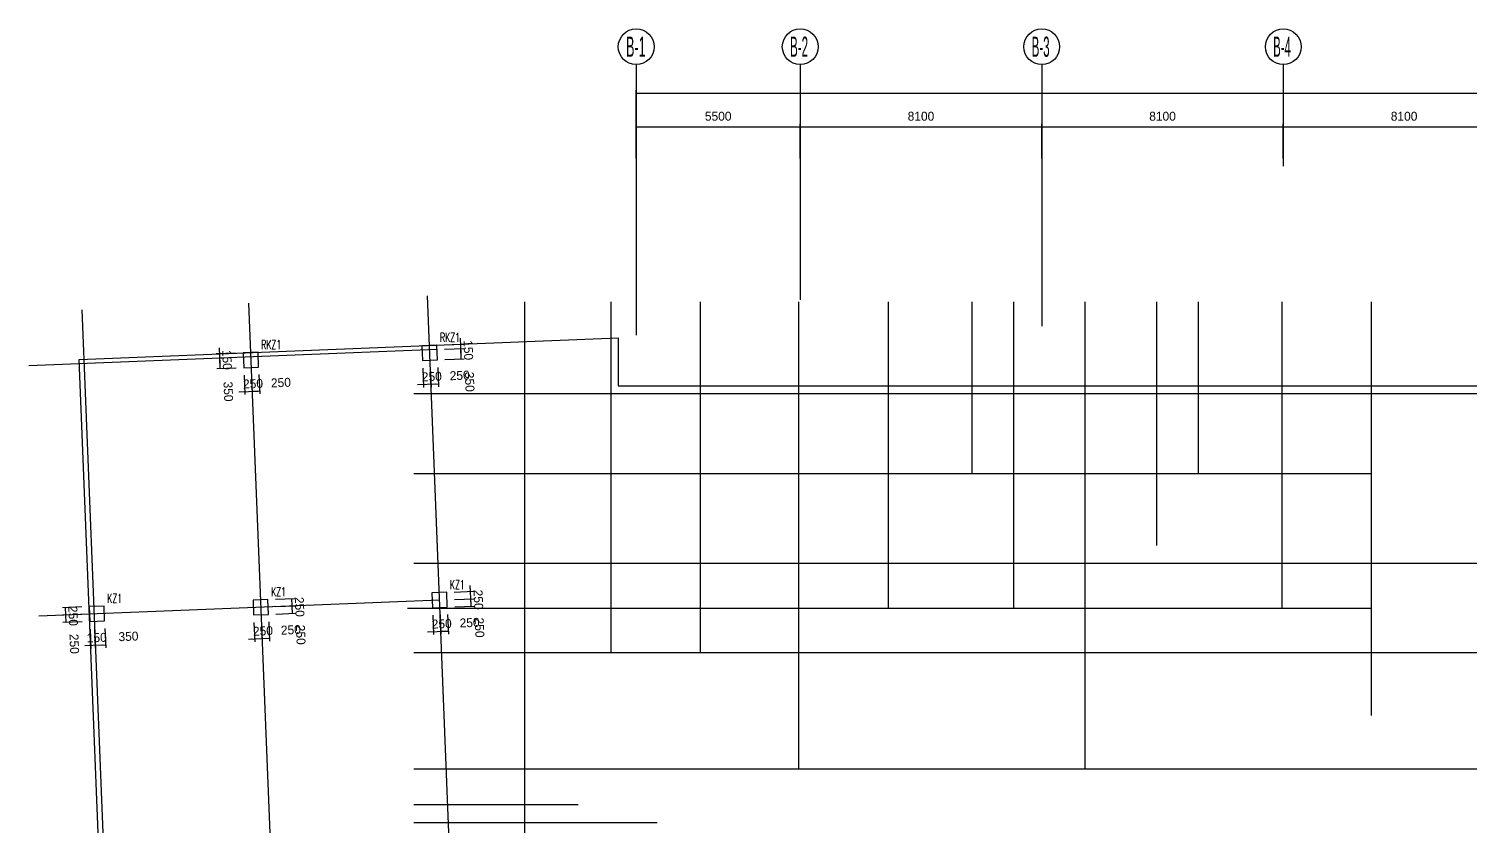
# Model space of a CAD drawing. Extents: x 387171 to 699106, y 11966 to 245688.
# Drawn here: x 474491 to 522824, y 216772 to 243519 of the extents above; entities that cross this region are included whole.
import ezdxf

# ---------------------------------------------------------------- set-up
doc = ezdxf.new("R2010")
doc.units = 0
doc.header["$LTSCALE"] = 100
doc.header["$MEASUREMENT"] = 0
for name, color, linetype in [('COLU', 7, 'Continuous'), ('DIM', 3, 'Continuous'), ('DOTE', 253, 'Continuous'), ('L-AXIS', 3, 'Continuous'), ('NUM', 7, 'Continuous'), ('Q-dote', 253, 'Continuous')]:
    doc.layers.add(name, color=color, linetype=linetype)
doc.styles.add('hztxt', font='hztxt')
doc.styles.get("Standard").update_dxf_attribs({"font": 'standard'})
doc.dimstyles.get("Standard").update_dxf_attribs({"dimtxt": 300, "dimasz": 100, "dimexe": 100, "dimexo": 250, "dimgap": 100, "dimtad": 0, "dimtoh": 1, "dimdec": 0, "dimdsep": 46, "dimcen": 0.09, "dimclrt": 7, "dimadec": 0, "dimazin": 0, "dimtfac": 1, "dimtdec": 4, "dimtofl": 0, "dimtmove": 0, "dimatfit": 3, "dimfxl": 1, "dimtolj": 1, "dimtzin": 0, "dimarcsym": 0})

# ---------------------------------------------------------------- blocks, each defined once
blk = doc.blocks.new('*D397')
at = {"layer": 'L-AXIS', "color": 0, "linetype": 'ByBlock', "lineweight": -2}
for p, q in [((494858, 239398), (494858, 241456)), ((494858, 241356), (656958, 241356)), ((656958, 239398), (656958, 241456))]:
    blk.add_line(p, q, dxfattribs=at)
for points in [[(494858, 241356), (494958, 241372), (494958, 241339)], [(656958, 241356), (656858, 241339), (656858, 241372)]]:
    blk.add_solid(points, dxfattribs=at)
at = {"layer": 'L-AXIS', "color": 7, "linetype": 'Continuous', "lineweight": -2, "insert": (548151, 241706), "char_height": 300, "width": 1106.67, "attachment_point": 5, "style": 'hztxt'}
blk.add_mtext('162100', dxfattribs=at)
blk = doc.blocks.new('*D2479')
at = {"layer": 'L-AXIS', "color": 0, "linetype": 'ByBlock', "lineweight": -2}
for p, q in [((500358, 239163), (500358, 240335)), ((500358, 240235), (508458, 240235)), ((508458, 239163), (508458, 240335))]:
    blk.add_line(p, q, dxfattribs=at)
for points in [[(500358, 240235), (500458, 240251), (500458, 240218)], [(508458, 240235), (508358, 240218), (508358, 240251)]]:
    blk.add_solid(points, dxfattribs=at)
at = {"layer": 'L-AXIS', "color": 7, "linetype": 'Continuous', "lineweight": -2, "insert": (504408, 240585), "char_height": 300, "width": 775, "attachment_point": 5, "style": 'hztxt'}
blk.add_mtext('8100', dxfattribs=at)
blk = doc.blocks.new('_AXISO')
blk.add_circle((0, 0), 0.5)
blk = doc.blocks.new('*D2111')
at = {"layer": 'L-AXIS', "color": 0, "linetype": 'ByBlock', "lineweight": -2}
for p, q in [((494858, 239163), (494858, 240335)), ((494858, 240235), (500358, 240235)), ((500358, 239163), (500358, 240335))]:
    blk.add_line(p, q, dxfattribs=at)
for points in [[(494858, 240235), (494958, 240251), (494958, 240218)], [(500358, 240235), (500258, 240218), (500258, 240251)]]:
    blk.add_solid(points, dxfattribs=at)
at = {"layer": 'L-AXIS', "color": 7, "linetype": 'Continuous', "lineweight": -2, "insert": (497608, 240585), "char_height": 300, "width": 780, "attachment_point": 5, "style": 'hztxt'}
blk.add_mtext('5500', dxfattribs=at)
blk = doc.blocks.new('*D1094')
at = {"layer": 'L-AXIS', "color": 0, "linetype": 'ByBlock', "lineweight": -2}
for p, q in [((516558, 239163), (516558, 240335)), ((516558, 240235), (524658, 240235)), ((524658, 239163), (524658, 240335))]:
    blk.add_line(p, q, dxfattribs=at)
for points in [[(516558, 240235), (516658, 240251), (516658, 240218)], [(524658, 240235), (524558, 240218), (524558, 240251)]]:
    blk.add_solid(points, dxfattribs=at)
at = {"layer": 'L-AXIS', "color": 7, "linetype": 'Continuous', "lineweight": -2, "insert": (520608, 240585), "char_height": 300, "width": 775, "attachment_point": 5, "style": 'hztxt'}
blk.add_mtext('8100', dxfattribs=at)
blk = doc.blocks.new('*D668')
at = {"layer": 'L-AXIS', "color": 0, "linetype": 'ByBlock', "lineweight": -2}
for p, q in [((508458, 239163), (508458, 240335)), ((508458, 240235), (516558, 240235)), ((516558, 239163), (516558, 240335))]:
    blk.add_line(p, q, dxfattribs=at)
for points in [[(508458, 240235), (508558, 240251), (508558, 240218)], [(516558, 240235), (516458, 240218), (516458, 240251)]]:
    blk.add_solid(points, dxfattribs=at)
at = {"layer": 'L-AXIS', "color": 7, "linetype": 'Continuous', "lineweight": -2, "insert": (512508, 240585), "char_height": 300, "width": 775, "attachment_point": 5, "style": 'hztxt'}
blk.add_mtext('8100', dxfattribs=at)
blk = doc.blocks.new('*D2926')
at = {"layer": 'DIM', "color": 0, "linetype": 'ByBlock', "lineweight": -2}
for p, q in [((488035, 223847), (488061, 223198)), ((488285, 223857), (488311, 223208)), ((487857, 223290), (488507, 223316))]:
    blk.add_line(p, q, dxfattribs=at)
for points in [[(488057, 223298), (487958, 223277), (487957, 223310)], [(488307, 223308), (488406, 223328), (488408, 223295)]]:
    blk.add_solid(points, dxfattribs=at)
at = {"layer": 'DIM', "color": 7, "linetype": 'Continuous', "lineweight": -2, "insert": (488337, 223559), "char_height": 300, "width": 566.67, "attachment_point": 5, "rotation": 2.2988, "style": 'hztxt'}
blk.add_mtext('250', dxfattribs=at)
blk = doc.blocks.new('*D2493')
at = {"layer": 'DIM', "color": 0, "linetype": 'ByBlock', "lineweight": -2}
for p, q in [((488285, 223857), (488311, 223208)), ((488535, 223867), (488561, 223218)), ((488307, 223308), (488557, 223318))]:
    blk.add_line(p, q, dxfattribs=at)
for points in [[(488307, 223308), (488406, 223328), (488408, 223295)], [(488557, 223318), (488457, 223297), (488456, 223330)]]:
    blk.add_solid(points, dxfattribs=at)
at = {"layer": 'DIM', "color": 7, "linetype": 'Continuous', "lineweight": -2, "insert": (489273, 223597), "char_height": 300, "width": 566.67, "attachment_point": 5, "rotation": 2.2988, "style": 'hztxt'}
blk.add_mtext('250', dxfattribs=at)
blk = doc.blocks.new('*D2457')
at = {"layer": 'DIM', "color": 0, "linetype": 'ByBlock', "lineweight": -2}
for p, q in [((488764, 224377), (489414, 224403)), ((489324, 224149), (489314, 224399)), ((488774, 224127), (489424, 224153))]:
    blk.add_line(p, q, dxfattribs=at)
for points in [[(489314, 224399), (489335, 224300), (489301, 224298)], [(489324, 224149), (489303, 224249), (489337, 224250)]]:
    blk.add_solid(points, dxfattribs=at)
at = {"layer": 'DIM', "color": 7, "linetype": 'Continuous', "lineweight": -2, "insert": (489603, 223433), "char_height": 300, "width": 566.67, "attachment_point": 5, "rotation": 272.2988, "style": 'hztxt'}
blk.add_mtext('250', dxfattribs=at)
blk = doc.blocks.new('*D1978')
at = {"layer": 'DIM', "color": 0, "linetype": 'ByBlock', "lineweight": -2}
for p, q in [((489322, 224199), (489296, 224849)), ((488754, 224627), (489404, 224653)), ((488764, 224377), (489414, 224403))]:
    blk.add_line(p, q, dxfattribs=at)
for points in [[(489304, 224649), (489283, 224748), (489317, 224749)], [(489314, 224399), (489335, 224300), (489301, 224298)]]:
    blk.add_solid(points, dxfattribs=at)
at = {"layer": 'DIM', "color": 7, "linetype": 'Continuous', "lineweight": -2, "insert": (489565, 224369), "char_height": 300, "width": 566.67, "attachment_point": 5, "rotation": 272.2988, "style": 'hztxt'}
blk.add_mtext('250', dxfattribs=at)
blk = doc.blocks.new('*D299')
at = {"layer": 'DIM', "color": 0, "linetype": 'ByBlock', "lineweight": -2}
for p, q in [((476264, 224125), (475615, 224099)), ((476274, 223876), (475625, 223850)), ((475715, 224103), (475725, 223854))]:
    blk.add_line(p, q, dxfattribs=at)
for points in [[(475715, 224103), (475736, 224004), (475702, 224003)], [(475725, 223854), (475704, 223953), (475738, 223954)]]:
    blk.add_solid(points, dxfattribs=at)
at = {"layer": 'DIM', "color": 7, "linetype": 'Continuous', "lineweight": -2, "insert": (475976, 223823), "char_height": 300, "width": 566.67, "attachment_point": 5, "rotation": 272.2988, "style": 'hztxt'}
blk.add_mtext('250', dxfattribs=at)
blk = doc.blocks.new('*D2843')
at = {"layer": 'DIM', "color": 0, "linetype": 'ByBlock', "lineweight": -2}
for p, q in [((476274, 223876), (475625, 223850)), ((475725, 223854), (475735, 223604)), ((476284, 223626), (475635, 223600))]:
    blk.add_line(p, q, dxfattribs=at)
for points in [[(475725, 223854), (475746, 223754), (475712, 223753)], [(475735, 223604), (475714, 223703), (475748, 223704)]]:
    blk.add_solid(points, dxfattribs=at)
at = {"layer": 'DIM', "color": 7, "linetype": 'Continuous', "lineweight": -2, "insert": (476014, 222888), "char_height": 300, "width": 566.67, "attachment_point": 5, "rotation": 272.2988, "style": 'hztxt'}
blk.add_mtext('250', dxfattribs=at)
blk = doc.blocks.new('*D2458')
at = {"layer": 'DIM', "color": 0, "linetype": 'ByBlock', "lineweight": -2}
for p, q in [((476544, 223386), (476570, 222737)), ((476694, 223392), (476720, 222743)), ((476367, 222828), (476916, 222851))]:
    blk.add_line(p, q, dxfattribs=at)
for points in [[(476566, 222837), (476467, 222816), (476466, 222849)], [(476716, 222843), (476816, 222863), (476817, 222830)]]:
    blk.add_solid(points, dxfattribs=at)
at = {"layer": 'DIM', "color": 7, "linetype": 'Continuous', "lineweight": -2, "insert": (476768, 223095), "char_height": 300, "width": 476.67, "attachment_point": 5, "rotation": 2.2988, "style": 'hztxt'}
blk.add_mtext('150', dxfattribs=at)
blk = doc.blocks.new('*D2374')
at = {"layer": 'DIM', "color": 0, "linetype": 'ByBlock', "lineweight": -2}
for p, q in [((476694, 223392), (476720, 222743)), ((477044, 223406), (477070, 222757)), ((476716, 222843), (477066, 222857))]:
    blk.add_line(p, q, dxfattribs=at)
for points in [[(476716, 222843), (476816, 222863), (476817, 222830)], [(477066, 222857), (476967, 222836), (476965, 222869)]]:
    blk.add_solid(points, dxfattribs=at)
at = {"layer": 'DIM', "color": 7, "linetype": 'Continuous', "lineweight": -2, "insert": (477832, 223137), "char_height": 300, "width": 566.67, "attachment_point": 5, "rotation": 2.2988, "style": 'hztxt'}
blk.add_mtext('350', dxfattribs=at)
blk = doc.blocks.new('*D1940')
at = {"layer": 'DIM', "color": 0, "linetype": 'ByBlock', "lineweight": -2}
for p, q in [((482040, 223607), (482066, 222957)), ((482290, 223617), (482316, 222967)), ((481862, 223049), (482512, 223075))]:
    blk.add_line(p, q, dxfattribs=at)
for points in [[(482062, 223057), (481963, 223036), (481961, 223070)], [(482312, 223067), (482411, 223088), (482412, 223055)]]:
    blk.add_solid(points, dxfattribs=at)
at = {"layer": 'DIM', "color": 7, "linetype": 'Continuous', "lineweight": -2, "insert": (482342, 223319), "char_height": 300, "width": 566.67, "attachment_point": 5, "rotation": 2.2988, "style": 'hztxt'}
blk.add_mtext('250', dxfattribs=at)
blk = doc.blocks.new('*D1491')
at = {"layer": 'DIM', "color": 0, "linetype": 'ByBlock', "lineweight": -2}
for p, q in [((482290, 223617), (482316, 222967)), ((482539, 223627), (482566, 222977)), ((482312, 223067), (482562, 223077))]:
    blk.add_line(p, q, dxfattribs=at)
for points in [[(482312, 223067), (482411, 223088), (482412, 223055)], [(482562, 223077), (482462, 223057), (482461, 223090)]]:
    blk.add_solid(points, dxfattribs=at)
at = {"layer": 'DIM', "color": 7, "linetype": 'Continuous', "lineweight": -2, "insert": (483277, 223356), "char_height": 300, "width": 566.67, "attachment_point": 5, "rotation": 2.2988, "style": 'hztxt'}
blk.add_mtext('250', dxfattribs=at)
blk = doc.blocks.new('*D1065')
at = {"layer": 'DIM', "color": 0, "linetype": 'ByBlock', "lineweight": -2}
for p, q in [((482769, 224136), (483419, 224162)), ((482779, 223887), (483429, 223913)), ((483329, 223909), (483319, 224158))]:
    blk.add_line(p, q, dxfattribs=at)
for points in [[(483319, 224158), (483339, 224059), (483306, 224058)], [(483329, 223909), (483308, 224008), (483341, 224009)]]:
    blk.add_solid(points, dxfattribs=at)
at = {"layer": 'DIM', "color": 7, "linetype": 'Continuous', "lineweight": -2, "insert": (483608, 223193), "char_height": 300, "width": 566.67, "attachment_point": 5, "rotation": 272.2988, "style": 'hztxt'}
blk.add_mtext('250', dxfattribs=at)
blk = doc.blocks.new('*D984')
at = {"layer": 'DIM', "color": 0, "linetype": 'ByBlock', "lineweight": -2}
for p, q in [((482759, 224386), (483409, 224412)), ((483319, 224158), (483309, 224408)), ((482769, 224136), (483419, 224162))]:
    blk.add_line(p, q, dxfattribs=at)
for points in [[(483309, 224408), (483329, 224309), (483296, 224308)], [(483319, 224158), (483298, 224258), (483331, 224259)]]:
    blk.add_solid(points, dxfattribs=at)
at = {"layer": 'DIM', "color": 7, "linetype": 'Continuous', "lineweight": -2, "insert": (483570, 224128), "char_height": 300, "width": 566.67, "attachment_point": 5, "rotation": 272.2988, "style": 'hztxt'}
blk.add_mtext('250', dxfattribs=at)
blk = doc.blocks.new('*D580')
at = {"layer": 'DIM', "color": 0, "linetype": 'ByBlock', "lineweight": -2}
for p, q in [((487702, 232141), (487728, 231491)), ((487952, 232151), (487978, 231501)), ((487524, 231583), (488174, 231609))]:
    blk.add_line(p, q, dxfattribs=at)
for points in [[(487724, 231591), (487625, 231570), (487624, 231604)], [(487974, 231601), (488073, 231622), (488075, 231588)]]:
    blk.add_solid(points, dxfattribs=at)
at = {"layer": 'DIM', "color": 7, "linetype": 'Continuous', "lineweight": -2, "insert": (488004, 231853), "char_height": 300, "width": 566.67, "attachment_point": 5, "rotation": 2.2988, "style": 'hztxt'}
blk.add_mtext('250', dxfattribs=at)
blk = doc.blocks.new('*D123')
at = {"layer": 'DIM', "color": 0, "linetype": 'ByBlock', "lineweight": -2}
for p, q in [((487952, 232151), (487978, 231501)), ((488202, 232161), (488228, 231511)), ((487974, 231601), (488224, 231611))]:
    blk.add_line(p, q, dxfattribs=at)
for points in [[(487974, 231601), (488073, 231622), (488075, 231588)], [(488224, 231611), (488125, 231590), (488123, 231624)]]:
    blk.add_solid(points, dxfattribs=at)
at = {"layer": 'DIM', "color": 7, "linetype": 'Continuous', "lineweight": -2, "insert": (488940, 231890), "char_height": 300, "width": 566.67, "attachment_point": 5, "rotation": 2.2988, "style": 'hztxt'}
blk.add_mtext('250', dxfattribs=at)
blk = doc.blocks.new('*D87')
at = {"layer": 'DIM', "color": 0, "linetype": 'ByBlock', "lineweight": -2}
for p, q in [((488427, 232770), (489077, 232796)), ((488991, 232443), (488977, 232792)), ((488442, 232421), (489091, 232447))]:
    blk.add_line(p, q, dxfattribs=at)
for points in [[(488977, 232792), (488998, 232693), (488964, 232692)], [(488991, 232443), (488970, 232542), (489004, 232543)]]:
    blk.add_solid(points, dxfattribs=at)
at = {"layer": 'DIM', "color": 7, "linetype": 'Continuous', "lineweight": -2, "insert": (489272, 231677), "char_height": 300, "width": 566.67, "attachment_point": 5, "rotation": 272.2988, "style": 'hztxt'}
blk.add_mtext('350', dxfattribs=at)
blk = doc.blocks.new('*D2647')
at = {"layer": 'DIM', "color": 0, "linetype": 'ByBlock', "lineweight": -2}
for p, q in [((488985, 232592), (488963, 233142)), ((488421, 232920), (489071, 232946)), ((488427, 232770), (489077, 232796))]:
    blk.add_line(p, q, dxfattribs=at)
for points in [[(488971, 232942), (488950, 233041), (488984, 233043)], [(488977, 232792), (488998, 232693), (488964, 232692)]]:
    blk.add_solid(points, dxfattribs=at)
at = {"layer": 'DIM', "color": 7, "linetype": 'Continuous', "lineweight": -2, "insert": (489229, 232741), "char_height": 300, "width": 476.67, "attachment_point": 5, "rotation": 272.2988, "style": 'hztxt'}
blk.add_mtext('150', dxfattribs=at)
blk = doc.blocks.new('*D2243')
at = {"layer": 'DIM', "color": 0, "linetype": 'ByBlock', "lineweight": -2}
for p, q in [((481427, 232639), (480778, 232613)), ((481433, 232489), (480784, 232463)), ((480870, 232817), (480892, 232268))]:
    blk.add_line(p, q, dxfattribs=at)
for points in [[(480878, 232617), (480857, 232717), (480890, 232718)], [(480884, 232467), (480904, 232368), (480871, 232367)]]:
    blk.add_solid(points, dxfattribs=at)
at = {"layer": 'DIM', "color": 7, "linetype": 'Continuous', "lineweight": -2, "insert": (481136, 232416), "char_height": 300, "width": 476.67, "attachment_point": 5, "rotation": 272.2988, "style": 'hztxt'}
blk.add_mtext('150', dxfattribs=at)
blk = doc.blocks.new('*D2153')
at = {"layer": 'DIM', "color": 0, "linetype": 'ByBlock', "lineweight": -2}
for p, q in [((481433, 232489), (480784, 232463)), ((481447, 232140), (480798, 232114)), ((480884, 232467), (480898, 232118))]:
    blk.add_line(p, q, dxfattribs=at)
for points in [[(480884, 232467), (480904, 232368), (480871, 232367)], [(480898, 232118), (480877, 232217), (480910, 232218)]]:
    blk.add_solid(points, dxfattribs=at)
at = {"layer": 'DIM', "color": 7, "linetype": 'Continuous', "lineweight": -2, "insert": (481179, 231352), "char_height": 300, "width": 566.67, "attachment_point": 5, "rotation": 272.2988, "style": 'hztxt'}
blk.add_mtext('350', dxfattribs=at)
blk = doc.blocks.new('*D1734')
at = {"layer": 'DIM', "color": 0, "linetype": 'ByBlock', "lineweight": -2}
for p, q in [((481707, 231900), (481733, 231251)), ((481957, 231910), (481983, 231261)), ((481529, 231342), (482179, 231368))]:
    blk.add_line(p, q, dxfattribs=at)
for points in [[(481729, 231350), (481630, 231330), (481628, 231363)], [(481979, 231360), (482078, 231381), (482079, 231348)]]:
    blk.add_solid(points, dxfattribs=at)
at = {"layer": 'DIM', "color": 7, "linetype": 'Continuous', "lineweight": -2, "insert": (482009, 231612), "char_height": 300, "width": 566.67, "attachment_point": 5, "rotation": 2.2988, "style": 'hztxt'}
blk.add_mtext('250', dxfattribs=at)
blk = doc.blocks.new('*D1278')
at = {"layer": 'DIM', "color": 0, "linetype": 'ByBlock', "lineweight": -2}
for p, q in [((481957, 231910), (481983, 231261)), ((482207, 231920), (482233, 231271)), ((481979, 231360), (482229, 231370))]:
    blk.add_line(p, q, dxfattribs=at)
for points in [[(481979, 231360), (482078, 231381), (482079, 231348)], [(482229, 231370), (482129, 231350), (482128, 231383)]]:
    blk.add_solid(points, dxfattribs=at)
at = {"layer": 'DIM', "color": 7, "linetype": 'Continuous', "lineweight": -2, "insert": (482944, 231649), "char_height": 300, "width": 566.67, "attachment_point": 5, "rotation": 2.2988, "style": 'hztxt'}
blk.add_mtext('250', dxfattribs=at)
blk = doc.blocks.new('1')
at = {"layer": 'DOTE'}
for p, q in [((468509, 599743), (458615, 590271)), ((458698, 592855), (587451, 458371))]:
    blk.add_line(p, q, dxfattribs=at)
blk = doc.blocks.new('后浇带现场')
at = {"layer": 'DOTE'}
blk.add_line((671176, 759802), (657490, 759253), dxfattribs=at)
at = {"layer": 'Q-dote'}
blk.add_line((659263, 761135), (666731, 575100), dxfattribs=at)
at = {"color": 1, "lineweight": 30, "rotation": 318.5460777723208}
blk.add_blockref('1', (-77006, 620463), dxfattribs=at)

msp = doc.modelspace()

# ---------------------------------------------------------------- linework, layer by layer
at = {"color": 6, "lineweight": 30}
msp.add_lwpolyline([(476181.3, 232428.8), (494258.1, 233154.4), (494258.1, 231537.9), (540808.1, 231537.9), (540808.1, 232387.9), (590208.1, 232387.9), (590208.1, 232187.9), (593108.1, 232187.9), (593108.1, 230737.9), (608058.1, 230737.9), (608058.1, 231687.9), (648158.1, 231687.9), (648158.1, 230737.9), (657058.1, 230737.9), (657158.1, 196187.9), (658248.2, 196187.9), (663075.9, 83077.9), (659946, 47787.8), (654318.1, 48286.9), (653832.2, 42808.4), (496133.5, 56794.9), (482757.4, 68610.1), (476181.3, 232428.8)], dxfattribs=at)
at = {"layer": 'COLU'}
for points in [[(481696.9, 232149.8), (482196.5, 232169.8), (482176.5, 232669.4), (481676.9, 232649.4)], [(487692.1, 232390.4), (488191.7, 232410.5), (488171.7, 232910.1), (487672.1, 232890)], [(482029.9, 223856.5), (482529.5, 223876.5), (482509.4, 224376.1), (482009.8, 224356.1)], [(488025, 224097.1), (488524.6, 224117.2), (488504.6, 224616.8), (488005, 224596.7)], [(476534.3, 223635.9), (477033.9, 223655.9), (477013.8, 224155.5), (476514.2, 224135.5)]]:
    msp.add_lwpolyline(points, close=True, dxfattribs=at)
at = {"layer": 'DOTE'}
for p, q in [((494858.1, 238913.1), (494858.1, 233243.6)), ((500358.1, 238913.1), (500358.1, 234431.4)), ((508458.1, 238913.1), (508458.1, 233548.4)), ((495323.3, 48523.1), (487855.3, 234558.3)), ((476264.6, 234093), (483732.6, 48057.9)), ((481860.1, 234317.6), (489328.1, 48282.5)), ((491108.1, 234364.9), (491108.1, 212028.2)), ((494008.1, 234364.9), (494008.1, 222587.9)), ((497008.1, 234364.9), (497008.1, 222587.9)), ((500308.1, 218687.9), (500308.1, 234364.9)), ((503308.1, 234364.9), (503308.1, 224087.9)), ((506108.1, 234364.9), (506108.1, 228587.9)), ((507508.1, 234364.9), (507508.1, 224087.9)), ((509908.1, 234364.9), (509908.1, 218687.9)), ((512308.1, 234364.9), (512308.1, 226187.9)), ((513708.1, 234364.9), (513708.1, 228587.9)), ((516508.1, 234364.9), (516508.1, 224087.9)), ((519508.1, 234364.9), (519508.1, 220487.9)), ((488177.7, 232760.2), (474491.3, 232210.8)), ((487407, 231287.9), (540908.1, 231287.9)), ((519508.1, 228587.9), (487407, 228587.9)), ((523908.1, 225587.9), (487407, 225587.9)), ((488264.8, 224357), (474828.2, 223817.6)), ((487190.6, 224087.9), (519508.1, 224087.9)), ((527508.1, 222587.9), (487407, 222587.9)), ((530358.1, 218687.9), (487407, 218687.9)), ((492908.1, 217487.9), (487407, 217487.9)), ((495558.1, 216887.9), (487407, 216887.9))]:
    msp.add_line(p, q, dxfattribs=at)
at = {"layer": 'L-AXIS'}
for p, q in [((494858.1, 242318.6), (494858.1, 238913.1)), ((500358.1, 242318.6), (500358.1, 238913.1)), ((508458.1, 242318.6), (508458.1, 238913.1)), ((516558.1, 242318.6), (516558.1, 238913.1))]:
    msp.add_line(p, q, dxfattribs=at)

# ---------------------------------------------------------------- block references
at = {"color": 3, "lineweight": 30}
msp.add_blockref('后浇带现场', (-182998.7, -527042.1), dxfattribs=at)
at = {"layer": 'L-AXIS'}
ref = msp.add_blockref('_AXISO', (494858.1, 242918.6), dxfattribs=dict(at, xscale=1199.999999999997, yscale=1200, rotation=359.9996457873818))
ref.add_attrib('A', 'B-1', (494518.7, 242579.2), dxfattribs={"height": 678.82, "style": 'hztxt', "width": 0.464286})
ref = msp.add_blockref('_AXISO', (500358.1, 242918.6), dxfattribs=dict(at, xscale=1199.999999999997, yscale=1200, rotation=359.9996457873818))
ref.add_attrib('A', 'B-2', (500018.7, 242579.2), dxfattribs={"height": 678.82, "style": 'hztxt', "width": 0.42623})
ref = msp.add_blockref('_AXISO', (508458.1, 242918.6), dxfattribs=dict(at, xscale=1199.999999999997, yscale=1200, rotation=359.9996457873818))
ref.add_attrib('A', 'B-3', (508118.7, 242579.2), dxfattribs={"height": 678.82, "style": 'hztxt', "width": 0.42623})
ref = msp.add_blockref('_AXISO', (516558.1, 242918.6), dxfattribs=dict(at, xscale=1199.999999999997, yscale=1200, rotation=359.9996457873818))
ref.add_attrib('A', 'B-4', (516218.7, 242579.2), dxfattribs={"height": 678.82, "style": 'hztxt', "width": 0.419355})

# ---------------------------------------------------------------- texts
at = {"layer": 'NUM', "color": 150, "width": 0.7}
for p in [(482282.6, 232775.5), (488277.7, 233016.2)]:
    msp.add_text('RKZ1', height=300, dxfattribs=at).set_placement(p)
at = {"layer": 'NUM', "color": 200, "width": 0.7}
for p in [(482615.5, 224482.2), (488610.6, 224722.8), (477119.9, 224261.6)]:
    msp.add_text('KZ1', height=300, dxfattribs=at).set_placement(p)

# ---------------------------------------------------------------- dimensions: what is measured, and where the dimension line sits
at = {"layer": 'DIM', "color": 200}
for p1, p2, picture, middle in [((488177.7, 232760.2), (488171.7, 232910.1), '*D2647', (489212.7, 233154)), ((481676.9, 232649.4), (481682.9, 232499.5), '*D2243', (481119.2, 232829.1)), ((481682.9, 232499.5), (481696.9, 232149.8), '*D2153', (481156.1, 231909.8)), ((488191.7, 232410.5), (488177.7, 232760.2), '*D87', (489249.6, 232234.7)), ((481696.9, 232149.8), (481946.7, 232159.8), '*D1734', (481501.1, 231591.5)), ((481946.7, 232159.8), (482196.5, 232169.8), '*D1278', (482436.5, 231629)), ((487692.1, 232390.4), (487941.9, 232400.5), '*D580', (487496.3, 231832.1)), ((487941.9, 232400.5), (488191.7, 232410.5), '*D123', (488431.7, 231869.7)), ((488514.6, 224367), (488504.6, 224616.8), '*D1978', (489545, 224876.8)), ((476514.2, 224135.5), (476524.3, 223885.7), '*D299', (475955.9, 224331.3)), ((482519.4, 224126.3), (482509.4, 224376.1), '*D984', (483549.8, 224636.1)), ((488524.6, 224117.2), (488514.6, 224367), '*D2457', (489582.5, 223941.4)), ((476524.3, 223885.7), (476534.3, 223635.9), '*D2843', (475993.5, 223395.9)), ((482029.9, 223856.5), (482279.7, 223866.5), '*D1940', (481834, 223298.2)), ((482279.7, 223866.5), (482529.5, 223876.5), '*D1491', (482769.4, 223335.7)), ((482529.5, 223876.5), (482519.4, 224126.3), '*D1065', (483587.4, 223700.7)), ((488025, 224097.1), (488274.8, 224107.2), '*D2926', (487829.2, 223538.8)), ((488274.8, 224107.2), (488524.6, 224117.2), '*D2493', (488764.6, 223576.4)), ((476534.3, 223635.9), (476684.2, 223641.9), '*D2458', (476354.6, 223078.2)), ((476684.2, 223641.9), (477033.9, 223655.9), '*D2374', (477273.9, 223115.1))]:
    dim = msp.add_aligned_dim(p1=p1, p2=p2, distance=-800, dimstyle='Standard', dxfattribs=at)
    dim.commit()
    dim.dimension.update_dxf_attribs({"geometry": picture, "text_midpoint": middle})
at = {"layer": 'L-AXIS'}
for base, p1, p2, picture, middle in [((656958.1, 241355.5), (494858.1, 239148.3), (656958.1, 239148.3), '*D397', (548150.6, 241705.5)), ((500358.1, 240234.6), (494858.1, 238913.1), (500358.1, 238913.1), '*D2111', (497608.1, 240584.6)), ((508458.1, 240234.6), (500358.1, 238913.1), (508458.1, 238913.1), '*D2479', (504408.1, 240584.6)), ((516558.1, 240234.6), (508458.1, 238913.1), (516558.1, 238913.1), '*D668', (512508.1, 240584.6)), ((524658.1, 240234.6), (516558.1, 238913.1), (524658.1, 238913.1), '*D1094', (520608.1, 240584.6))]:
    dim = msp.add_linear_dim(base=base, p1=p1, p2=p2, dimstyle='Standard', dxfattribs=at)
    dim.commit()
    dim.dimension.update_dxf_attribs({"geometry": picture, "text_midpoint": middle})

doc.saveas('drawing.dxf')
